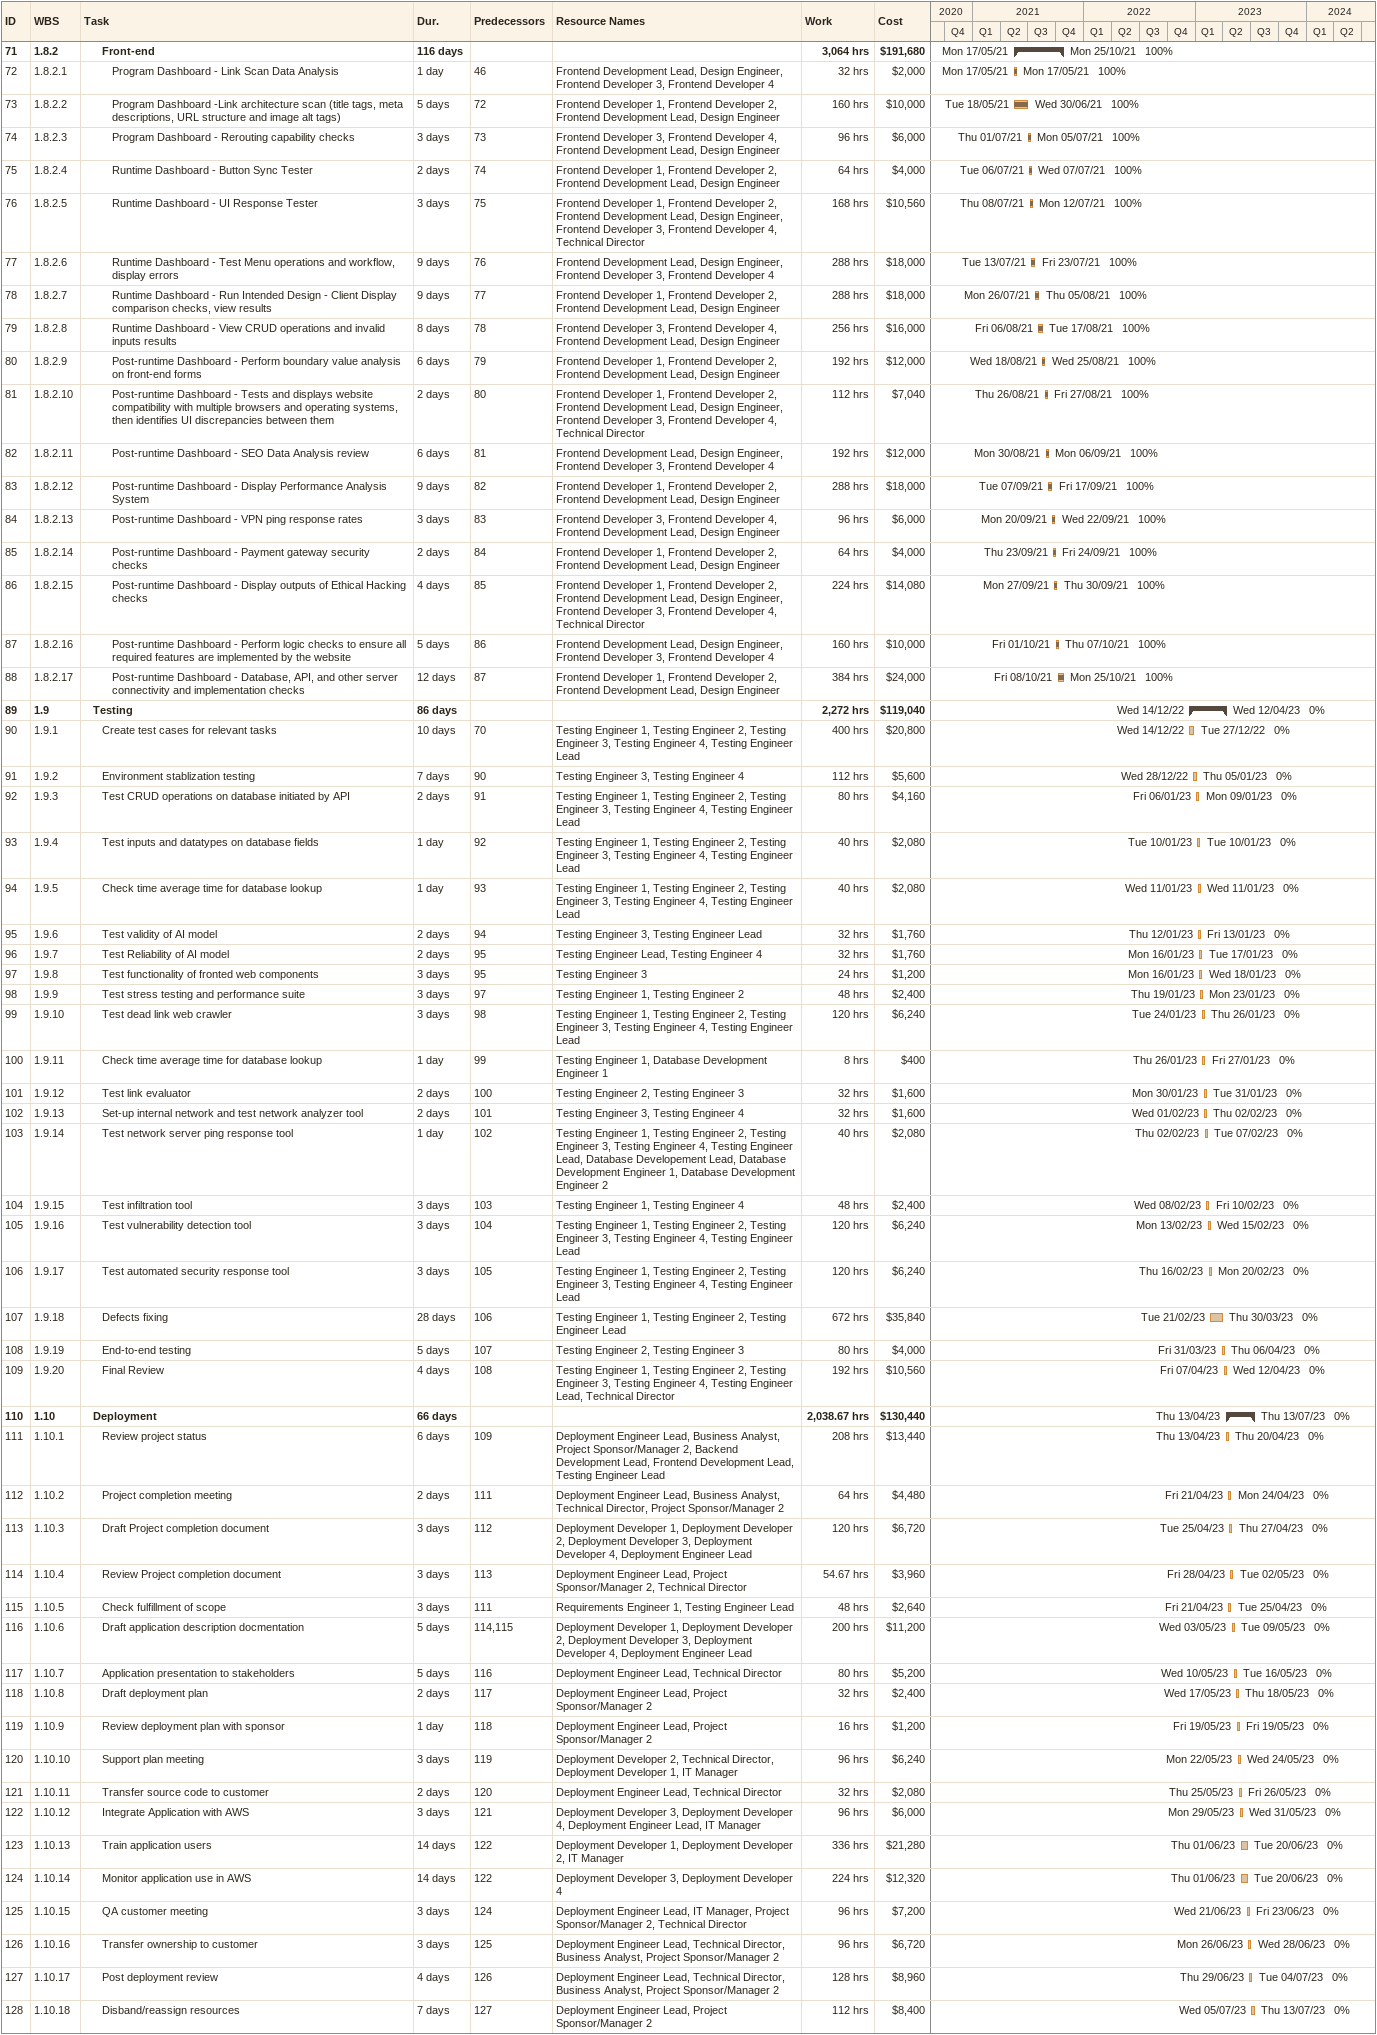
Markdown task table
| ID | WBS | Task | Duration | Start | Finish | Predecessors | Resources | % complete | Work (h) | Cost ($) |
|---|---|---|---|---|---|---|---|---|---|---|
| 71 | 1.8.2 | **Front-end** | 116d | 2021-05-17 | 2021-10-25 |  |  | 100 | 3064 | 191680 |
| 72 | 1.8.2.1 | Program Dashboard - Link Scan Data Analysis | 1d | 2021-05-17 | 2021-05-17 | 46 | Frontend Development Lead, Design Engineer, Frontend Developer 3, Frontend Developer 4 | 100 | 32 | 2000 |
| 73 | 1.8.2.2 | Program Dashboard -Link architecture scan (title tags, meta descriptions, URL structure and image alt tags) | 5d | 2021-05-18 | 2021-06-30 | 72 | Frontend Developer 1, Frontend Developer 2, Frontend Development Lead, Design Engineer | 100 | 160 | 10000 |
| 74 | 1.8.2.3 | Program Dashboard - Rerouting capability checks | 3d | 2021-07-01 | 2021-07-05 | 73 | Frontend Developer 3, Frontend Developer 4, Frontend Development Lead, Design Engineer | 100 | 96 | 6000 |
| 75 | 1.8.2.4 | Runtime Dashboard - Button Sync Tester | 2d | 2021-07-06 | 2021-07-07 | 74 | Frontend Developer 1, Frontend Developer 2, Frontend Development Lead, Design Engineer | 100 | 64 | 4000 |
| 76 | 1.8.2.5 | Runtime Dashboard - UI Response Tester | 3d | 2021-07-08 | 2021-07-12 | 75 | Frontend Developer 1, Frontend Developer 2, Frontend Development Lead, Design Engineer, Frontend Developer 3, Frontend Developer 4, Technical Director | 100 | 168 | 10560 |
| 77 | 1.8.2.6 | Runtime Dashboard - Test Menu operations and workflow, display errors | 9d | 2021-07-13 | 2021-07-23 | 76 | Frontend Development Lead, Design Engineer, Frontend Developer 3, Frontend Developer 4 | 100 | 288 | 18000 |
| 78 | 1.8.2.7 | Runtime Dashboard - Run Intended Design - Client Display comparison checks, view results | 9d | 2021-07-26 | 2021-08-05 | 77 | Frontend Developer 1, Frontend Developer 2, Frontend Development Lead, Design Engineer | 100 | 288 | 18000 |
| 79 | 1.8.2.8 | Runtime Dashboard - View CRUD operations and invalid inputs results | 8d | 2021-08-06 | 2021-08-17 | 78 | Frontend Developer 3, Frontend Developer 4, Frontend Development Lead, Design Engineer | 100 | 256 | 16000 |
| 80 | 1.8.2.9 | Post-runtime Dashboard - Perform boundary value analysis on front-end forms | 6d | 2021-08-18 | 2021-08-25 | 79 | Frontend Developer 1, Frontend Developer 2, Frontend Development Lead, Design Engineer | 100 | 192 | 12000 |
| 81 | 1.8.2.10 | Post-runtime Dashboard - Tests and displays website compatibility with multiple browsers and operating systems, then identifies UI discrepancies between them | 2d | 2021-08-26 | 2021-08-27 | 80 | Frontend Developer 1, Frontend Developer 2, Frontend Development Lead, Design Engineer, Frontend Developer 3, Frontend Developer 4, Technical Director | 100 | 112 | 7040 |
| 82 | 1.8.2.11 | Post-runtime Dashboard - SEO Data Analysis review | 6d | 2021-08-30 | 2021-09-06 | 81 | Frontend Development Lead, Design Engineer, Frontend Developer 3, Frontend Developer 4 | 100 | 192 | 12000 |
| 83 | 1.8.2.12 | Post-runtime Dashboard - Display Performance Analysis System | 9d | 2021-09-07 | 2021-09-17 | 82 | Frontend Developer 1, Frontend Developer 2, Frontend Development Lead, Design Engineer | 100 | 288 | 18000 |
| 84 | 1.8.2.13 | Post-runtime Dashboard - VPN ping response rates | 3d | 2021-09-20 | 2021-09-22 | 83 | Frontend Developer 3, Frontend Developer 4, Frontend Development Lead, Design Engineer | 100 | 96 | 6000 |
| 85 | 1.8.2.14 | Post-runtime Dashboard - Payment gateway security checks | 2d | 2021-09-23 | 2021-09-24 | 84 | Frontend Developer 1, Frontend Developer 2, Frontend Development Lead, Design Engineer | 100 | 64 | 4000 |
| 86 | 1.8.2.15 | Post-runtime Dashboard - Display outputs of Ethical Hacking checks | 4d | 2021-09-27 | 2021-09-30 | 85 | Frontend Developer 1, Frontend Developer 2, Frontend Development Lead, Design Engineer, Frontend Developer 3, Frontend Developer 4, Technical Director | 100 | 224 | 14080 |
| 87 | 1.8.2.16 | Post-runtime Dashboard - Perform logic checks to ensure all required features are implemented by the website | 5d | 2021-10-01 | 2021-10-07 | 86 | Frontend Development Lead, Design Engineer, Frontend Developer 3, Frontend Developer 4 | 100 | 160 | 10000 |
| 88 | 1.8.2.17 | Post-runtime Dashboard - Database, API, and other server connectivity and implementation checks | 12d | 2021-10-08 | 2021-10-25 | 87 | Frontend Developer 1, Frontend Developer 2, Frontend Development Lead, Design Engineer | 100 | 384 | 24000 |
| 89 | 1.9 | **Testing** | 86d | 2022-12-14 | 2023-04-12 |  |  | 0 | 2272 | 119040 |
| 90 | 1.9.1 | Create test cases for relevant tasks | 10d | 2022-12-14 | 2022-12-27 | 70 | Testing Engineer 1, Testing Engineer 2, Testing Engineer 3, Testing Engineer 4, Testing Engineer Lead | 0 | 400 | 20800 |
| 91 | 1.9.2 | Environment stablization testing | 7d | 2022-12-28 | 2023-01-05 | 90 | Testing Engineer 3, Testing Engineer 4 | 0 | 112 | 5600 |
| 92 | 1.9.3 | Test CRUD operations on database initiated by API | 2d | 2023-01-06 | 2023-01-09 | 91 | Testing Engineer 1, Testing Engineer 2, Testing Engineer 3, Testing Engineer 4, Testing Engineer Lead | 0 | 80 | 4160 |
| 93 | 1.9.4 | Test inputs and datatypes on database fields | 1d | 2023-01-10 | 2023-01-10 | 92 | Testing Engineer 1, Testing Engineer 2, Testing Engineer 3, Testing Engineer 4, Testing Engineer Lead | 0 | 40 | 2080 |
| 94 | 1.9.5 | Check time average time for database lookup | 1d | 2023-01-11 | 2023-01-11 | 93 | Testing Engineer 1, Testing Engineer 2, Testing Engineer 3, Testing Engineer 4, Testing Engineer Lead | 0 | 40 | 2080 |
| 95 | 1.9.6 | Test validity of AI model | 2d | 2023-01-12 | 2023-01-13 | 94 | Testing Engineer 3, Testing Engineer Lead | 0 | 32 | 1760 |
| 96 | 1.9.7 | Test Reliability of AI model | 2d | 2023-01-16 | 2023-01-17 | 95 | Testing Engineer Lead, Testing Engineer 4 | 0 | 32 | 1760 |
| 97 | 1.9.8 | Test functionality of fronted web components | 3d | 2023-01-16 | 2023-01-18 | 95 | Testing Engineer 3 | 0 | 24 | 1200 |
| 98 | 1.9.9 | Test stress testing and performance suite | 3d | 2023-01-19 | 2023-01-23 | 97 | Testing Engineer 1, Testing Engineer 2 | 0 | 48 | 2400 |
| 99 | 1.9.10 | Test dead link web crawler | 3d | 2023-01-24 | 2023-01-26 | 98 | Testing Engineer 1, Testing Engineer 2, Testing Engineer 3, Testing Engineer 4, Testing Engineer Lead | 0 | 120 | 6240 |
| 100 | 1.9.11 | Check time average time for database lookup | 1d | 2023-01-26 | 2023-01-27 | 99 | Testing Engineer 1, Database Development Engineer 1 | 0 | 8 | 400 |
| 101 | 1.9.12 | Test link evaluator | 2d | 2023-01-30 | 2023-01-31 | 100 | Testing Engineer 2, Testing Engineer 3 | 0 | 32 | 1600 |
| 102 | 1.9.13 | Set-up internal network and test network analyzer tool | 2d | 2023-02-01 | 2023-02-02 | 101 | Testing Engineer 3, Testing Engineer 4 | 0 | 32 | 1600 |
| 103 | 1.9.14 | Test network server ping response tool | 1d | 2023-02-02 | 2023-02-07 | 102 | Testing Engineer 1, Testing Engineer 2, Testing Engineer 3, Testing Engineer 4, Testing Engineer Lead, Database Developement Lead, Database Development Engineer 1, Database Development Engineer 2 | 0 | 40 | 2080 |
| 104 | 1.9.15 | Test infiltration tool | 3d | 2023-02-08 | 2023-02-10 | 103 | Testing Engineer 1, Testing Engineer 4 | 0 | 48 | 2400 |
| 105 | 1.9.16 | Test vulnerability detection tool | 3d | 2023-02-13 | 2023-02-15 | 104 | Testing Engineer 1, Testing Engineer 2, Testing Engineer 3, Testing Engineer 4, Testing Engineer Lead | 0 | 120 | 6240 |
| 106 | 1.9.17 | Test automated security response tool | 3d | 2023-02-16 | 2023-02-20 | 105 | Testing Engineer 1, Testing Engineer 2, Testing Engineer 3, Testing Engineer 4, Testing Engineer Lead | 0 | 120 | 6240 |
| 107 | 1.9.18 | Defects fixing | 28d | 2023-02-21 | 2023-03-30 | 106 | Testing Engineer 1, Testing Engineer 2, Testing Engineer Lead | 0 | 672 | 35840 |
| 108 | 1.9.19 | End-to-end testing | 5d | 2023-03-31 | 2023-04-06 | 107 | Testing Engineer 2, Testing Engineer 3 | 0 | 80 | 4000 |
| 109 | 1.9.20 | Final Review | 4d | 2023-04-07 | 2023-04-12 | 108 | Testing Engineer 1, Testing Engineer 2, Testing Engineer 3, Testing Engineer 4, Testing Engineer Lead, Technical Director | 0 | 192 | 10560 |
| 110 | 1.10 | **Deployment** | 66d | 2023-04-13 | 2023-07-13 |  |  | 0 | 2038.67 | 130440 |
| 111 | 1.10.1 | Review project status | 6d | 2023-04-13 | 2023-04-20 | 109 | Deployment Engineer Lead, Business Analyst, Project Sponsor/Manager 2, Backend Development Lead, Frontend Development Lead, Testing Engineer Lead | 0 | 208 | 13440 |
| 112 | 1.10.2 | Project completion meeting | 2d | 2023-04-21 | 2023-04-24 | 111 | Deployment Engineer Lead, Business Analyst, Technical Director, Project Sponsor/Manager 2 | 0 | 64 | 4480 |
| 113 | 1.10.3 | Draft Project completion document | 3d | 2023-04-25 | 2023-04-27 | 112 | Deployment Developer 1, Deployment Developer 2, Deployment Developer 3, Deployment Developer 4, Deployment Engineer Lead | 0 | 120 | 6720 |
| 114 | 1.10.4 | Review Project completion document | 3d | 2023-04-28 | 2023-05-02 | 113 | Deployment Engineer Lead, Project Sponsor/Manager 2, Technical Director | 0 | 54.67 | 3960 |
| 115 | 1.10.5 | Check fulfillment of scope | 3d | 2023-04-21 | 2023-04-25 | 111 | Requirements Engineer 1, Testing Engineer Lead | 0 | 48 | 2640 |
| 116 | 1.10.6 | Draft application description docmentation | 5d | 2023-05-03 | 2023-05-09 | 114, 115 | Deployment Developer 1, Deployment Developer 2, Deployment Developer 3, Deployment Developer 4, Deployment Engineer Lead | 0 | 200 | 11200 |
| 117 | 1.10.7 | Application presentation to stakeholders | 5d | 2023-05-10 | 2023-05-16 | 116 | Deployment Engineer Lead, Technical Director | 0 | 80 | 5200 |
| 118 | 1.10.8 | Draft deployment plan | 2d | 2023-05-17 | 2023-05-18 | 117 | Deployment Engineer Lead, Project Sponsor/Manager 2 | 0 | 32 | 2400 |
| 119 | 1.10.9 | Review deployment plan with sponsor | 1d | 2023-05-19 | 2023-05-19 | 118 | Deployment Engineer Lead, Project Sponsor/Manager 2 | 0 | 16 | 1200 |
| 120 | 1.10.10 | Support plan meeting | 3d | 2023-05-22 | 2023-05-24 | 119 | Deployment Developer 2, Technical Director, Deployment Developer 1, IT Manager | 0 | 96 | 6240 |
| 121 | 1.10.11 | Transfer source code to customer | 2d | 2023-05-25 | 2023-05-26 | 120 | Deployment Engineer Lead, Technical Director | 0 | 32 | 2080 |
| 122 | 1.10.12 | Integrate Application with AWS | 3d | 2023-05-29 | 2023-05-31 | 121 | Deployment Developer 3, Deployment Developer 4, Deployment Engineer Lead, IT Manager | 0 | 96 | 6000 |
| 123 | 1.10.13 | Train application users | 14d | 2023-06-01 | 2023-06-20 | 122 | Deployment Developer 1, Deployment Developer 2, IT Manager | 0 | 336 | 21280 |
| 124 | 1.10.14 | Monitor application use in AWS | 14d | 2023-06-01 | 2023-06-20 | 122 | Deployment Developer 3, Deployment Developer 4 | 0 | 224 | 12320 |
| 125 | 1.10.15 | QA customer meeting | 3d | 2023-06-21 | 2023-06-23 | 124 | Deployment Engineer Lead, IT Manager, Project Sponsor/Manager 2, Technical Director | 0 | 96 | 7200 |
| 126 | 1.10.16 | Transfer ownership to customer | 3d | 2023-06-26 | 2023-06-28 | 125 | Deployment Engineer Lead, Technical Director, Business Analyst, Project Sponsor/Manager 2 | 0 | 96 | 6720 |
| 127 | 1.10.17 | Post deployment review | 4d | 2023-06-29 | 2023-07-04 | 126 | Deployment Engineer Lead, Technical Director, Business Analyst, Project Sponsor/Manager 2 | 0 | 128 | 8960 |
| 128 | 1.10.18 | Disband/reassign resources | 7d | 2023-07-05 | 2023-07-13 | 127 | Deployment Engineer Lead, Project Sponsor/Manager 2 | 0 | 112 | 8400 |
